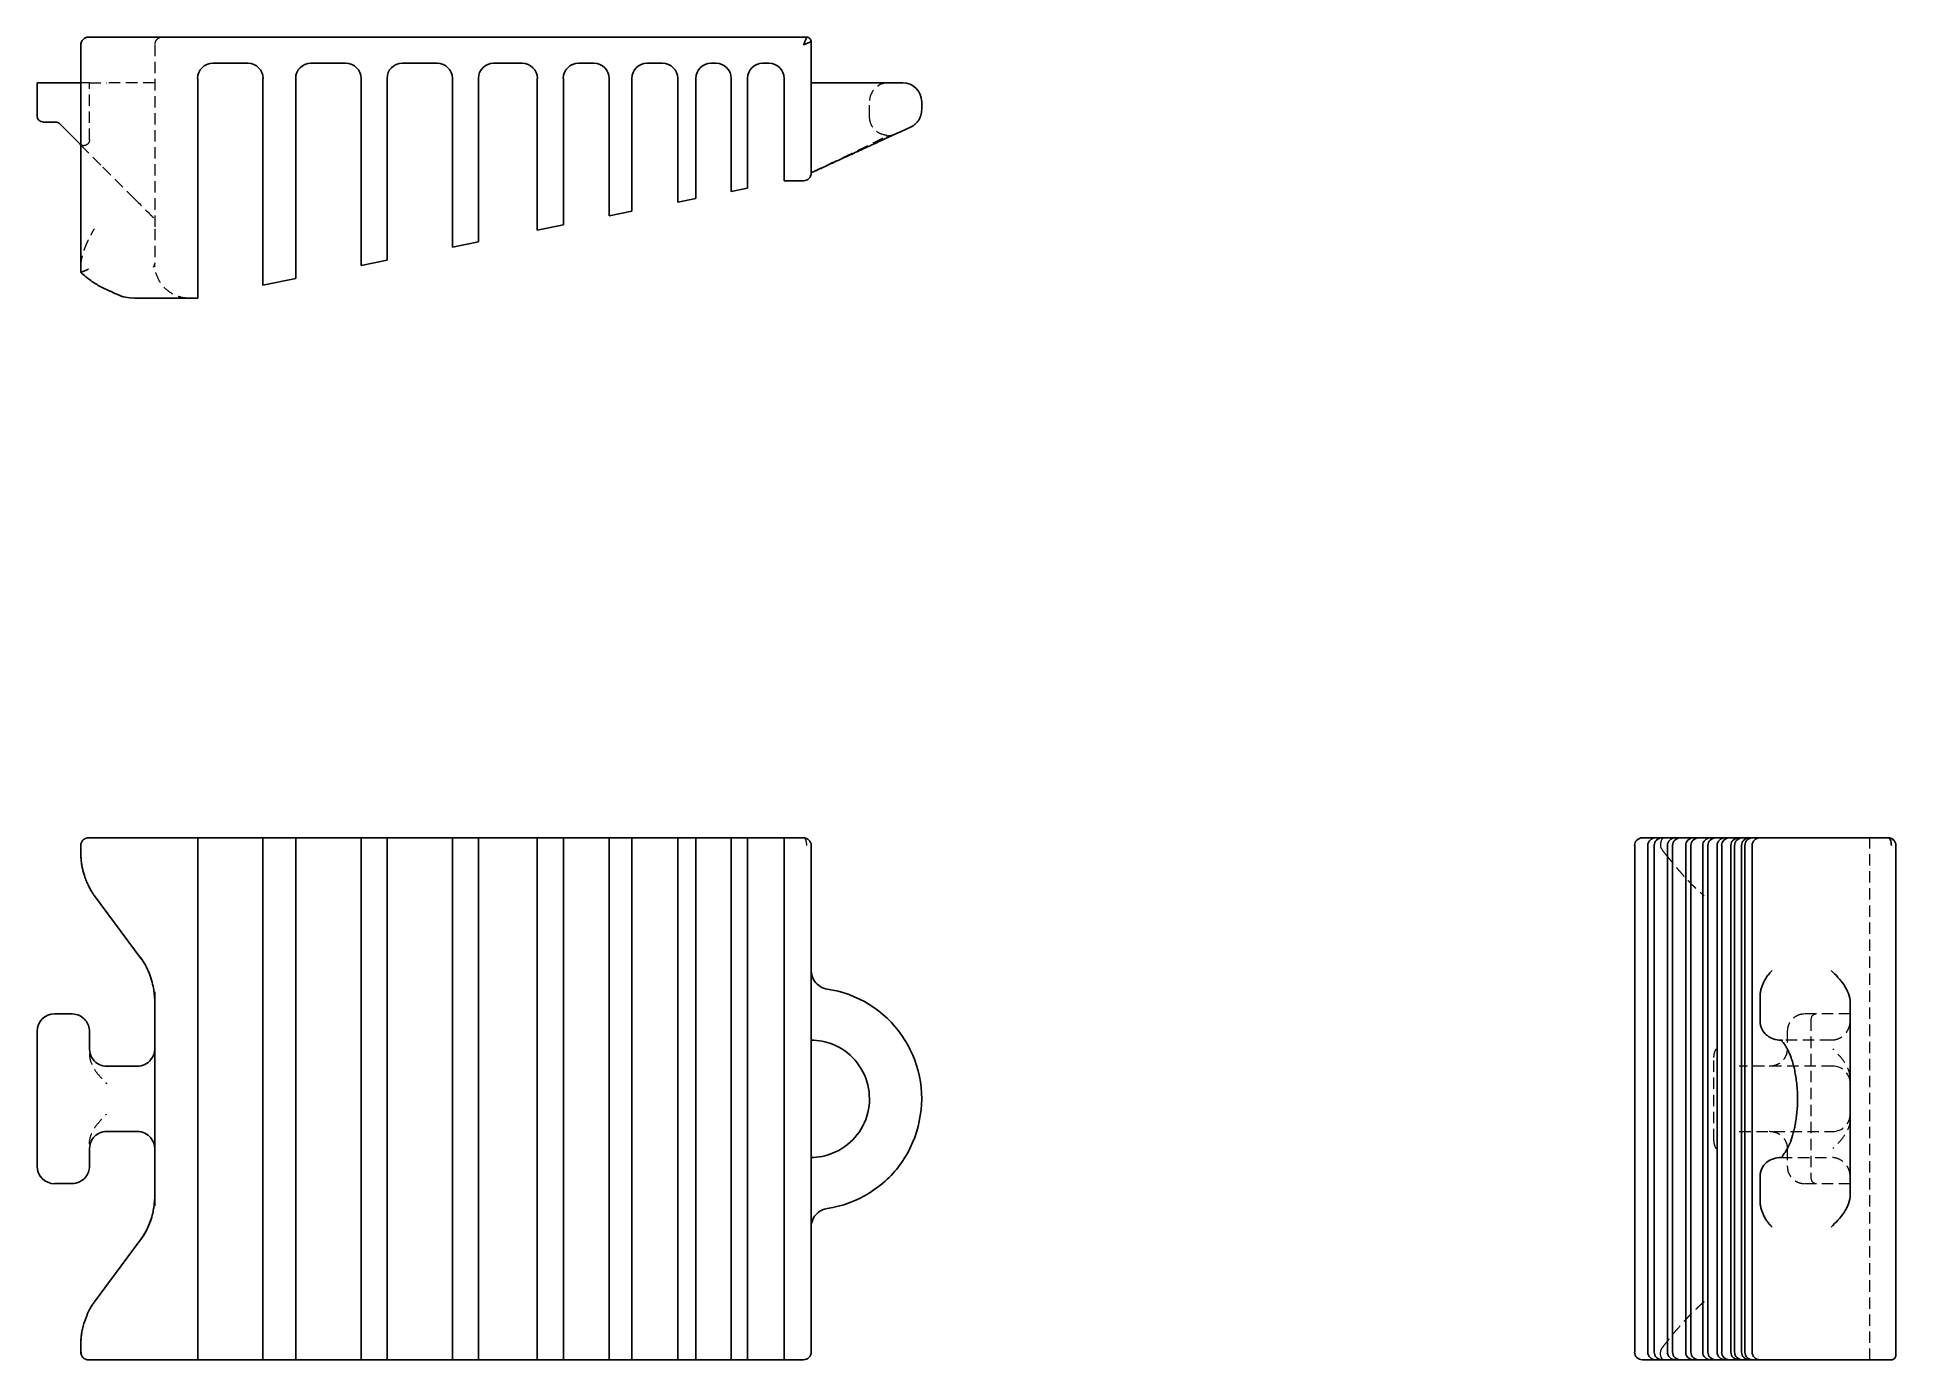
# Model space of a CAD drawing. Header units: millimetres. Extents: x 33 to 241, y 28 to 176.
import ezdxf

# ---------------------------------------------------------------- set-up
doc = ezdxf.new("R2010")
doc.units = ezdxf.units.MM
doc.linetypes.add('HIDDEN', pattern=[1.905, 1.27, -0.635])

msp = doc.modelspace()

# ---------------------------------------------------------------- linework, layer by layer
at = {"color": 7, "linetype": 'Continuous', "lineweight": 25}
for p, q in [((37.88, 174.79), (37.88, 149.35)), ((118.98, 175.66), (38.74, 175.66)), ((119.48, 160.47), (119.48, 175.16)), ((52.62, 172.74), (56.55, 172.74)), ((63.57, 172.74), (67.49, 172.74)), ((73.78, 172.74), (77.7, 172.74)), ((83.99, 172.74), (87.19, 172.74)), ((93.47, 172.74), (95.21, 172.74)), ((101.13, 172.74), (102.87, 172.74)), ((108.28, 172.74), (108.85, 172.74)), ((114.05, 172.74), (114.76, 172.74)), ((33, 170.55), (33, 166.81)), ((34.94, 170.55), (33, 170.55)), ((36.9, 170.55), (34.94, 170.55)), ((37.88, 170.55), (36.9, 170.55)), ((50.94, 147.34), (50.94, 171.05)), ((58.23, 171.05), (58.23, 148.82)), ((61.88, 149.55), (61.88, 171.05)), ((69.18, 171.05), (69.18, 151.02)), ((72.09, 151.6), (72.09, 171.05)), ((79.39, 171.05), (79.39, 153.06)), ((82.31, 153.65), (82.31, 171.05)), ((88.87, 171.05), (88.87, 154.96)), ((91.79, 155.55), (91.79, 171.05)), ((96.9, 171.05), (96.9, 156.57)), ((99.45, 157.08), (99.45, 171.05)), ((104.56, 171.05), (104.56, 158.11)), ((106.6, 158.52), (106.6, 171.05)), ((110.54, 171.05), (110.54, 159.31)), ((112.36, 159.67), (112.36, 171.05)), ((116.45, 171.05), (116.45, 160.47)), ((120.96, 170.55), (119.48, 170.55)), ((129.71, 170.55), (120.96, 170.55)), ((131.82, 167.52), (131.82, 168.44)), ((33.64, 166.17), (34.94, 166.17)), ((34.94, 166.17), (35.03, 166.17)), ((131.82, 167.52), (131.82, 167.52)), ((35.48, 165.99), (36.45, 165.02)), ((36.45, 165.02), (37.75, 163.72)), ((37.88, 163.62), (37.75, 163.72)), ((37.75, 163.72), (37.88, 163.59)), ((116.45, 160.47), (116.45, 159.61)), ((121.46, 161.41), (121.87, 161.63)), ((121.84, 161.58), (121.85, 161.66)), ((104.56, 158.11), (104.56, 157.22)), ((106.6, 157.63), (106.6, 158.52)), ((110.54, 159.31), (110.54, 158.42)), ((110.54, 158.42), (112.36, 158.79)), ((112.36, 158.79), (112.36, 159.67)), ((116.45, 159.61), (118.61, 159.61)), ((96.9, 156.57), (96.9, 155.69)), ((96.9, 155.69), (99.45, 156.2)), ((99.45, 156.2), (99.45, 157.08)), ((104.56, 157.22), (106.6, 157.63)), ((88.87, 154.96), (88.87, 154.08)), ((88.87, 154.08), (91.79, 154.67)), ((91.79, 154.67), (91.79, 155.55)), ((72.09, 150.72), (72.09, 151.6)), ((79.39, 153.06), (79.39, 152.18)), ((79.39, 152.18), (82.31, 152.77)), ((82.31, 152.77), (82.31, 153.65)), ((61.88, 148.67), (61.88, 149.55)), ((69.18, 151.02), (69.18, 150.13)), ((69.18, 150.13), (72.09, 150.72)), ((58.23, 148.82), (58.23, 147.94)), ((58.23, 147.94), (61.88, 148.67)), ((41.18, 147.25), (41.68, 147.02)), ((43.55, 146.52), (43.88, 146.48)), ((43.88, 146.48), (50.94, 146.48)), ((50.94, 146.48), (50.94, 147.34)), ((50.94, 86.18), (43.88, 86.18)), ((50.94, 85.31), (50.94, 86.18)), ((50.94, 86.18), (52.62, 86.18)), ((50.94, 85.31), (50.94, 28.69)), ((52.62, 86.18), (56.55, 86.18)), ((56.55, 86.18), (58.23, 86.18)), ((58.23, 86.18), (58.23, 85.31)), ((61.88, 86.18), (58.23, 86.18)), ((58.23, 85.31), (58.23, 28.69)), ((61.88, 85.31), (61.88, 86.18)), ((61.88, 86.18), (63.57, 86.18)), ((61.88, 85.31), (61.88, 28.69)), ((63.57, 86.18), (67.49, 86.18)), ((67.49, 86.18), (69.18, 86.18)), ((69.18, 86.18), (69.18, 85.31)), ((72.09, 86.18), (69.18, 86.18)), ((69.18, 85.31), (69.18, 28.69)), ((72.09, 85.31), (72.09, 86.18)), ((72.09, 86.18), (73.78, 86.18)), ((72.09, 85.31), (72.09, 28.69)), ((73.78, 86.18), (77.7, 86.18)), ((77.7, 86.18), (79.39, 86.18)), ((79.39, 86.18), (79.39, 85.31)), ((82.31, 86.18), (79.39, 86.18)), ((79.39, 85.31), (79.39, 28.69)), ((82.31, 85.31), (82.31, 86.18)), ((82.31, 86.18), (83.99, 86.18)), ((82.31, 85.31), (82.31, 28.69)), ((83.99, 86.18), (87.19, 86.18)), ((87.19, 86.18), (88.87, 86.18)), ((88.87, 86.18), (88.87, 85.31)), ((91.79, 86.18), (88.87, 86.18)), ((88.87, 85.31), (88.87, 28.69)), ((91.79, 85.31), (91.79, 86.18)), ((91.79, 86.18), (93.47, 86.18)), ((91.79, 85.31), (91.79, 28.69)), ((93.47, 86.18), (95.21, 86.18)), ((95.21, 86.18), (96.9, 86.18)), ((96.9, 86.18), (96.9, 85.31)), ((99.45, 86.18), (96.9, 86.18)), ((96.9, 85.31), (96.9, 28.69)), ((99.45, 85.31), (99.45, 86.18)), ((99.45, 86.18), (101.13, 86.18)), ((99.45, 85.31), (99.45, 28.69)), ((101.13, 86.18), (102.87, 86.18)), ((102.87, 86.18), (104.56, 86.18)), ((104.56, 86.18), (104.56, 85.31)), ((106.6, 86.18), (104.56, 86.18)), ((104.56, 85.31), (104.56, 28.69)), ((106.6, 85.31), (106.6, 86.18)), ((106.6, 86.18), (108.28, 86.18)), ((106.6, 85.31), (106.6, 28.69)), ((108.28, 86.18), (108.85, 86.18)), ((108.85, 86.18), (110.54, 86.18)), ((110.54, 86.18), (110.54, 85.31)), ((112.36, 86.18), (110.54, 86.18)), ((110.54, 85.31), (110.54, 28.69)), ((112.36, 85.31), (112.36, 86.18)), ((112.36, 86.18), (114.05, 86.18)), ((112.36, 85.31), (112.36, 28.69)), ((114.05, 86.18), (114.76, 86.18)), ((114.76, 86.18), (116.45, 86.18)), ((116.45, 86.18), (116.45, 85.31)), ((118.61, 86.18), (116.45, 86.18)), ((116.45, 85.31), (116.45, 28.69)), ((119.48, 28.69), (119.48, 85.31)), ((211.48, 85.31), (211.48, 28.69)), ((212.34, 86.18), (213.82, 86.18)), ((212.94, 85.31), (212.94, 28.69)), ((213.67, 85.31), (213.67, 28.69)), ((214.55, 86.18), (213.82, 86.18)), ((214.55, 86.18), (216.02, 86.18)), ((215.13, 85.31), (215.13, 28.69)), ((215.72, 85.31), (215.72, 28.69)), ((216.6, 86.18), (216.02, 86.18)), ((216.6, 86.18), (218.06, 86.18)), ((217.18, 85.31), (217.18, 28.69)), ((217.77, 85.31), (217.77, 28.69)), ((218.65, 86.18), (218.06, 86.18)), ((218.65, 86.18), (219.96, 86.18)), ((219.08, 85.31), (219.08, 28.69)), ((219.67, 85.31), (219.67, 28.69)), ((220.55, 86.18), (219.96, 86.18)), ((220.55, 86.18), (221.57, 86.18)), ((220.69, 85.31), (220.69, 28.69)), ((221.2, 85.31), (221.2, 28.69)), ((222.08, 86.18), (221.57, 86.18)), ((222.08, 86.18), (223.11, 86.18)), ((222.22, 85.31), (222.22, 28.69)), ((222.63, 85.31), (222.63, 28.69)), ((223.52, 86.18), (223.11, 86.18)), ((223.42, 85.31), (223.42, 28.69)), ((223.52, 86.18), (224.31, 86.18)), ((223.79, 85.31), (223.79, 28.69)), ((224.67, 86.18), (224.31, 86.18)), ((224.61, 85.31), (224.61, 28.69)), ((224.67, 86.18), (225.47, 86.18)), ((239.79, 86.18), (225.47, 86.18)), ((240.66, 28.69), (240.66, 85.31)), ((39.4, 79.7), (44.61, 72.65)), ((46.03, 69.18), (46.13, 68.03)), ((46.13, 68.97), (46.13, 45.03)), ((35.03, 66.48), (34.94, 66.48)), ((35.93, 66.48), (35.03, 66.48)), ((36.9, 66.48), (35.93, 66.48)), ((225.49, 65.63), (225.49, 68.37)), ((235.55, 67.18), (235.55, 67.7)), ((235.55, 46.82), (235.55, 67.18)), ((33, 64.55), (33, 49.45)), ((38.84, 62.58), (38.84, 64.55)), ((227.82, 63.57), (228, 63.54)), ((44.19, 60.65), (40.77, 60.65)), ((40.77, 53.35), (44.19, 53.35)), ((38.84, 49.45), (38.84, 51.42)), ((228, 50.45), (227.82, 50.44)), ((225.49, 45.63), (225.49, 48.37)), ((34.94, 47.52), (35.03, 47.52)), ((35.03, 47.52), (35.93, 47.52)), ((35.93, 47.52), (36.9, 47.52)), ((46.02, 44.82), (46.13, 45.97)), ((235.55, 46.3), (235.55, 46.82)), ((44.61, 41.35), (39.4, 34.31)), ((43.88, 27.82), (50.94, 27.82)), ((50.94, 27.82), (50.94, 28.69)), ((52.62, 27.82), (50.94, 27.82)), ((56.55, 27.82), (52.62, 27.82)), ((58.23, 27.82), (56.55, 27.82)), ((58.23, 28.69), (58.23, 27.82)), ((58.23, 27.82), (61.88, 27.82)), ((61.88, 27.82), (61.88, 28.69)), ((63.57, 27.82), (61.88, 27.82)), ((67.49, 27.82), (63.57, 27.82)), ((69.18, 27.82), (67.49, 27.82)), ((69.18, 28.69), (69.18, 27.82)), ((69.18, 27.82), (72.09, 27.82)), ((72.09, 27.82), (72.09, 28.69)), ((73.78, 27.82), (72.09, 27.82)), ((77.7, 27.82), (73.78, 27.82)), ((79.39, 27.82), (77.7, 27.82)), ((79.39, 28.69), (79.39, 27.82)), ((79.39, 27.82), (82.31, 27.82)), ((82.31, 27.82), (82.31, 28.69)), ((83.99, 27.82), (82.31, 27.82)), ((87.19, 27.82), (83.99, 27.82)), ((88.87, 27.82), (87.19, 27.82)), ((88.87, 28.69), (88.87, 27.82)), ((88.87, 27.82), (91.79, 27.82)), ((91.79, 27.82), (91.79, 28.69)), ((93.47, 27.82), (91.79, 27.82)), ((95.21, 27.82), (93.47, 27.82)), ((96.9, 27.82), (95.21, 27.82)), ((96.9, 28.69), (96.9, 27.82)), ((96.9, 27.82), (99.45, 27.82)), ((99.45, 27.82), (99.45, 28.69)), ((101.13, 27.82), (99.45, 27.82)), ((102.87, 27.82), (101.13, 27.82)), ((104.56, 27.82), (102.87, 27.82)), ((104.56, 28.69), (104.56, 27.82)), ((104.56, 27.82), (106.6, 27.82)), ((106.6, 27.82), (106.6, 28.69)), ((108.28, 27.82), (106.6, 27.82)), ((108.85, 27.82), (108.28, 27.82)), ((110.54, 27.82), (108.85, 27.82)), ((110.54, 28.69), (110.54, 27.82)), ((110.54, 27.82), (112.36, 27.82)), ((112.36, 27.82), (112.36, 28.69)), ((114.05, 27.82), (112.36, 27.82)), ((114.76, 27.82), (114.05, 27.82)), ((116.45, 27.82), (114.76, 27.82)), ((116.45, 28.69), (116.45, 27.82)), ((116.45, 27.82), (118.61, 27.82)), ((213.82, 27.82), (212.34, 27.82)), ((213.82, 27.82), (214.55, 27.82)), ((216.02, 27.82), (214.55, 27.82)), ((216.02, 27.82), (216.6, 27.82)), ((218.06, 27.82), (216.6, 27.82)), ((218.06, 27.82), (218.65, 27.82)), ((219.96, 27.82), (218.65, 27.82)), ((219.96, 27.82), (220.55, 27.82)), ((221.57, 27.82), (220.55, 27.82)), ((221.57, 27.82), (222.08, 27.82)), ((223.11, 27.82), (222.08, 27.82)), ((223.11, 27.82), (223.52, 27.82)), ((224.31, 27.82), (223.52, 27.82)), ((224.31, 27.82), (224.67, 27.82)), ((225.47, 27.82), (224.67, 27.82)), ((225.47, 27.82), (240.16, 27.82))]:
    msp.add_line(p, q, dxfattribs=at)
at = {"color": 7, "linetype": 'HIDDEN', "lineweight": 18}
for p, q in [((46.13, 174.79), (46.13, 154.24)), ((38.84, 170.55), (37.88, 170.55)), ((38.84, 164.17), (38.84, 170.55)), ((44.19, 170.55), (40.77, 170.55)), ((46.13, 170.55), (44.19, 170.55)), ((125.98, 166.78), (125.98, 168.44)), ((127.94, 164.66), (127.96, 164.67)), ((37.88, 163.59), (40.32, 161.14)), ((40.32, 161.14), (43.74, 157.72)), ((121.5, 161.42), (121.84, 161.58)), ((46.05, 149.96), (46, 149.96)), ((41.18, 147.25), (41.68, 147.02)), ((41.68, 147.02), (42.74, 146.62)), ((42.84, 146.61), (43.88, 146.49)), ((237.74, 27.82), (237.74, 86.18)), ((235.55, 66.48), (230.47, 66.48)), ((228.53, 64.55), (228.53, 62.58)), ((231.17, 65.85), (231.17, 48.15)), ((233.44, 63.57), (227.82, 63.57)), ((220.33, 52.38), (220.33, 61.62)), ((233.61, 60.65), (223.17, 60.65)), ((223.17, 53.35), (233.61, 53.35)), ((227.82, 50.44), (233.44, 50.44)), ((228.53, 51.42), (228.53, 49.45)), ((230.47, 47.52), (235.55, 47.52)), ((37.9, 28.69), (37.91, 28.56)), ((212, 27.89), (212.42, 27.82)), ((212.78, 27.82), (212.53, 27.82))]:
    msp.add_line(p, q, dxfattribs=at)
at = {"color": 7, "linetype": 'HIDDEN', "lineweight": 18, "flags": 128}
for points in [[(118.98, 175.66), (118.98, 175.66)], [(119.48, 175.16), (119.48, 175.16)], [(37.88, 84.31), (37.88, 84.31)], [(39.4, 79.7), (39.4, 79.7)], [(44.61, 72.65), (44.61, 72.65)], [(46.13, 68.03), (46.13, 68.03)], [(46.13, 45.97), (46.13, 45.97)], [(44.61, 41.35), (44.61, 41.35)], [(39.4, 34.31), (39.4, 34.31)], [(37.88, 29.69), (37.88, 29.69)], [(240.16, 27.82), (240.16, 27.82)], [(240.66, 28.32), (240.66, 28.32)]]:
    msp.add_lwpolyline(points, dxfattribs=at)
at = {"color": 7, "linetype": 'Continuous', "lineweight": 25}
for centre, radius, start, end in [((38.74, 174.79), 0.865, 90, 180), ((52.62, 171.05), 1.69, 90, 180), ((56.55, 171.05), 1.69, 0, 90), ((63.57, 171.05), 1.69, 90, 180), ((67.49, 171.05), 1.69, 0, 90), ((73.78, 171.05), 1.69, 90, 180), ((77.7, 171.05), 1.69, 0, 90), ((83.99, 171.05), 1.69, 90, 180), ((87.19, 171.05), 1.69, 0, 90), ((93.47, 171.05), 1.69, 90, 180), ((95.21, 171.05), 1.69, 0, 90), ((101.13, 171.05), 1.69, 90, 180), ((102.87, 171.05), 1.69, 0, 90), ((108.28, 171.05), 1.69, 90, 180), ((108.85, 171.05), 1.69, 0, 90), ((114.05, 171.05), 1.69, 90, 180), ((114.76, 171.05), 1.69, 0, 90), ((129.71, 168.44), 2.11, 0, 90), ((33.64, 166.81), 0.636, 180, 270), ((35.03, 165.54), 0.636, 45, 90), ((118.61, 160.47), 0.865, 270, 0), ((118.61, 85.31), 0.865, 0, 90), ((212.34, 85.31), 0.865, 90, 180), ((225.47, 85.31), 0.865, 90, 180), ((34.94, 64.55), 1.94, 90, 180), ((34.94, 49.45), 1.94, 180, 270), ((118.61, 28.69), 0.865, 270, 0), ((212.34, 28.69), 0.865, 180, 270), ((225.47, 28.69), 0.865, 180, 270)]:
    msp.add_arc(centre, radius, start, end, dxfattribs=at)
at = {"color": 7, "linetype": 'HIDDEN', "lineweight": 18}
for centre, radius, start, end in [((128.09, 168.44), 2.11, 90, 180), ((231.81, 65.85), 0.636, 90, 180), ((233.61, 58.71), 1.94, 0, 90), ((233.61, 55.29), 1.94, 270, 0), ((231.81, 48.15), 0.636, 180, 270)]:
    msp.add_arc(centre, radius, start, end, dxfattribs=at)
at = {"color": 7, "linetype": 'Continuous', "lineweight": 25}
for centre, start_param, end_param in [((213.82, 85.31), 4.712389, 6.283185), ((214.55, 85.31), 4.712389, 6.283185), ((216.02, 85.31), 4.712389, 6.283185), ((216.6, 85.31), 4.712389, 6.283185), ((218.06, 85.31), 4.712389, 6.283185), ((218.65, 85.31), 4.712389, 6.283185), ((219.96, 85.31), 4.712389, 6.283185), ((220.55, 85.31), 4.712389, 6.283185), ((221.57, 85.31), 4.712389, 6.283185), ((222.08, 85.31), 4.712389, 6.283185), ((223.11, 85.31), 4.712389, 6.283185), ((223.52, 85.31), 4.712389, 6.283185), ((224.31, 85.31), 4.712389, 6.283185), ((224.67, 85.31), 4.712389, 6.283185), ((213.82, 28.69), 0, 1.570796), ((214.55, 28.69), 0, 1.570796), ((216.02, 28.69), 0, 1.570796), ((216.6, 28.69), 0, 1.570796), ((218.06, 28.69), 0, 1.570796), ((218.65, 28.69), 0, 1.570796), ((219.96, 28.69), 0, 1.570796), ((220.55, 28.69), 0, 1.570796), ((221.57, 28.69), 0, 1.570796), ((222.08, 28.69), 0, 1.570796), ((223.11, 28.69), 0, 1.570796), ((223.52, 28.69), 0, 1.570796), ((224.31, 28.69), 0, 1.570796), ((224.67, 28.69), 0, 1.570796)]:
    msp.add_ellipse(centre, major_axis=(-0.882, 0), ratio=0.980497, start_param=start_param, end_param=end_param, dxfattribs=at)
at = {"color": 7, "linetype": 'HIDDEN', "lineweight": 18}
for points in [[(47, 175.66), (46.77, 175.66), (46.32, 175.47), (46.13, 175.02), (46.13, 174.79)], [(214.36, 85.31), (214.36, 85.17), (214.4, 85.03), (214.49, 84.92)], [(214.49, 84.92), (214.63, 84.71), (214.79, 84.51), (214.95, 84.31)], [(214.49, 29.08), (214.4, 28.97), (214.36, 28.83), (214.36, 28.69)], [(214.95, 29.69), (214.79, 29.49), (214.63, 29.29), (214.49, 29.08)]]:
    msp.add_open_spline(points, degree=3, dxfattribs=at)
at = {"color": 7, "linetype": 'Continuous', "lineweight": 25}
for points, knots in [([(118.98, 175.66), (118.98, 175.66), (118.96, 175.6), (118.86, 175.36), (118.73, 175.06), (118.63, 174.84), (118.61, 174.79)], [0, 0, 0, 0, 0.01062963, 0.02125926, 0.04251853, 0.04851853, 0.04851853, 0.04851853, 0.04851853]), ([(118.61, 174.79), (118.66, 174.81), (118.88, 174.91), (119.18, 175.03), (119.43, 175.14), (119.48, 175.16), (119.48, 175.16)], [0, 0, 0, 0, 0.006, 0.02725926, 0.0378889, 0.04851853, 0.04851853, 0.04851853, 0.04851853]), ([(119.48, 175.16), (119.48, 175.24), (119.38, 175.52), (119.09, 175.66), (118.98, 175.66)], [0, 0, 0, 0, 0.428571, 1, 1, 1, 1]), ([(130.59, 165.61), (130.77, 165.71), (131.12, 165.91), (131.51, 166.37), (131.77, 166.92), (131.8, 167.32), (131.82, 167.52)], [0, 0, 0, 0, 0.250065, 0.499982, 0.74981, 1, 1, 1, 1]), ([(121.84, 161.58), (122.43, 161.85), (123.62, 162.4), (125.3, 163.17), (126.82, 163.87), (128.13, 164.48), (129.21, 164.97), (129.99, 165.33), (130.5, 165.56), (130.56, 165.59), (130.59, 165.61)], [0, 0, 0, 0, 0.131477, 0.26164, 0.390123, 0.516425, 0.640708, 0.762972, 0.883892, 1, 1, 1, 1]), ([(119.48, 160.49), (119.64, 160.57), (119.98, 160.72), (120.56, 160.99), (121.07, 161.23), (121.39, 161.37), (121.5, 161.42)], [0, 0, 0, 0, 0.282075, 0.568147, 0.857564, 1, 1, 1, 1]), ([(38.74, 149.74), (38.71, 149.73), (38.66, 149.7), (38.57, 149.66), (38.5, 149.63), (38.42, 149.59), (38.36, 149.56), (38.3, 149.54), (38.24, 149.51), (38.19, 149.49), (38.11, 149.46), (38.02, 149.42), (37.94, 149.38), (37.89, 149.36), (37.88, 149.36), (37.88, 149.36)], [0, 0, 0, 0, 0.067045, 0.131295, 0.192738, 0.251353, 0.307117, 0.360016, 0.410051, 0.45722, 0.501509, 0.632327, 0.758525, 0.880761, 1, 1, 1, 1]), ([(37.88, 149.36), (38.2, 149.08), (38.85, 148.51), (39.96, 147.8), (40.78, 147.43), (41.18, 147.25)], [0, 0, 0, 0, 0.319527, 0.659958, 1, 1, 1, 1]), ([(41.68, 147.02), (41.99, 146.88), (42.6, 146.6), (43.26, 146.52), (43.6, 146.49)], [0, 0, 0, 0, 0.502153, 1, 1, 1, 1]), ([(38.74, 86.18), (38.71, 86.18), (38.66, 86.18), (38.57, 86.16), (38.5, 86.14), (38.42, 86.12), (38.36, 86.09), (38.3, 86.05), (38.24, 86.02), (38.19, 85.98), (38.11, 85.91), (38.02, 85.81), (37.94, 85.65), (37.89, 85.48), (37.88, 85.37), (37.88, 85.31)], [0, 0, 0, 0, 0.067045, 0.131295, 0.192738, 0.251353, 0.307117, 0.360016, 0.410051, 0.45722, 0.501509, 0.632327, 0.758525, 0.880761, 1, 1, 1, 1]), ([(239.79, 86.18), (239.81, 86.18), (239.91, 86.16), (240.03, 86.02), (240.14, 85.67), (240.16, 85.43), (240.16, 85.31)], [0, 0, 0, 0, 0.006, 0.02725926, 0.0378889, 0.04851853, 0.04851853, 0.04851853, 0.04851853]), ([(240.66, 85.31), (240.66, 85.43), (240.6, 85.67), (240.36, 86.02), (240.06, 86.16), (239.84, 86.18), (239.79, 86.18)], [0, 0, 0, 0, 0.01062963, 0.02125926, 0.04251853, 0.04851853, 0.04851853, 0.04851853, 0.04851853]), ([(37.88, 84.31), (37.88, 84.25), (37.88, 84.11), (37.9, 83.87), (37.92, 83.57), (37.97, 83.23), (38.04, 82.83), (38.14, 82.4), (38.29, 81.88), (38.49, 81.34), (38.73, 80.81), (38.96, 80.37), (39.18, 80), (39.33, 79.79), (39.4, 79.7)], [0, 0, 0, 0, 0.036038, 0.083273, 0.141542, 0.210586, 0.290034, 0.379459, 0.478441, 0.612052, 0.730512, 0.834326, 0.923988, 1, 1, 1, 1]), ([(44.58, 72.74), (44.76, 72.47), (45.14, 71.92), (45.55, 70.99), (45.86, 70.03), (45.97, 69.46), (46.03, 69.18)], [0, 0, 0, 0, 0.243282, 0.501105, 0.755265, 1, 1, 1, 1]), ([(44.58, 72.74), (44.58, 72.74), (44.6, 72.66), (44.61, 72.65), (44.61, 72.65)], [0, 0, 0, 0, 0.002172, 1, 1, 1, 1]), ([(121.27, 69.26), (120.71, 69.35), (119.79, 69.92), (119.48, 70.92), (119.48, 71.35)], [0, 0, 0, 0, 0.81195, 1.420912, 1.420912, 1.420912, 1.420912]), ([(226.84, 71.35), (226.78, 71.29), (226.67, 71.17), (226.5, 70.97), (226.33, 70.76), (226.16, 70.53), (226.01, 70.27), (225.85, 69.97), (225.7, 69.61), (225.58, 69.21), (225.52, 68.86), (225.5, 68.6), (225.49, 68.46), (225.49, 68.39), (225.49, 68.38)], [0, 0, 0, 0, 0.074188, 0.151003, 0.231305, 0.315894, 0.405511, 0.500871, 0.622932, 0.750567, 0.87559, 0.938088, 0.984353, 1, 1, 1, 1]), ([(235.55, 67.7), (235.55, 68.06), (235.48, 68.41), (235.24, 69.1), (235.07, 69.42), (234.67, 70.02), (234.44, 70.3), (233.95, 70.83), (233.7, 71.09), (233.44, 71.35)], [0, 0, 0, 0, 0.25, 0.25, 0.5, 0.5, 0.75, 0.75, 1, 1, 1, 1]), ([(121.27, 44.74), (122.93, 44.99), (126.14, 46.18), (131.14, 50.87), (132.99, 59.79), (127.77, 67.26), (122.93, 69.01), (121.27, 69.26)], [-1.420912, -1.420912, -1.420912, -1.420912, -1.014937, -0.608962, 0.202987, 1.014937, 1.420912, 1.420912, 1.420912, 1.420912]), ([(38.84, 64.55), (38.84, 64.76), (38.76, 65.2), (38.41, 65.84), (37.77, 66.35), (37.19, 66.48), (36.9, 66.48)], [0, 0, 0, 0, 0.336599, 0.673198, 1.121997, 1.570796, 1.570796, 1.570796, 1.570796]), ([(225.49, 65.63), (225.49, 65.49), (225.51, 65.34), (225.57, 65.06), (225.62, 64.93), (225.81, 64.54), (226, 64.31), (226.33, 64.03), (226.45, 63.95), (226.7, 63.81), (226.83, 63.75), (227.24, 63.61), (227.53, 63.56), (227.82, 63.56)], [0, 0, 0, 0, 0.125, 0.125, 0.25, 0.25, 0.5, 0.5, 0.625, 0.625, 0.75, 0.75, 1, 1, 1, 1]), ([(40.77, 60.65), (40.48, 60.65), (39.9, 60.78), (39.09, 61.43), (38.84, 62.15), (38.84, 62.58)], [0, 0, 0, 0, 0.448799, 0.897598, 1.570796, 1.570796, 1.570796, 1.570796]), ([(46.13, 62.58), (46.13, 62.15), (45.78, 61.13), (44.77, 60.65), (44.19, 60.65)], [0, 0, 0, 0, 0.673198, 1.570796, 1.570796, 1.570796, 1.570796]), ([(119.48, 63.56), (120.29, 63.56), (122.14, 63.2), (124.57, 61.47), (126.04, 58.61), (126.05, 55.39), (124.57, 52.53), (122.14, 50.81), (120.29, 50.44), (119.48, 50.44)], [-1.561714, -1.561714, -1.561714, -1.561714, -1.19155, -0.71493, -0.23831, 0.238311, 0.714931, 1.191552, 1.561712, 1.561712, 1.561712, 1.561712]), ([(227.91, 63.49), (227.9, 63.48), (227.89, 63.46), (228, 63.37), (228.2, 63.13), (228.39, 62.83), (228.6, 62.45), (228.79, 62.04), (228.98, 61.56), (229.16, 60.99), (229.32, 60.35), (229.46, 59.63), (229.57, 58.87), (229.65, 58.03), (229.68, 57.16), (229.67, 56.34), (229.62, 55.57), (229.54, 54.88), (229.44, 54.26), (229.33, 53.69), (229.15, 52.96), (228.91, 52.22), (228.62, 51.58), (228.39, 51.16), (228.18, 50.86), (228.05, 50.7), (227.98, 50.6), (227.98, 50.54), (227.98, 50.51), (227.99, 50.5)], [0, 0, 0, 0, 0.033899, 0.077546, 0.115802, 0.160011, 0.19631, 0.228453, 0.259323, 0.291707, 0.330554, 0.363911, 0.400805, 0.441174, 0.481381, 0.518974, 0.554063, 0.586712, 0.616934, 0.644793, 0.673346, 0.73691, 0.782152, 0.821599, 0.85451, 0.883879, 0.925884, 0.979937, 1, 1, 1, 1]), ([(38.84, 51.42), (38.84, 51.85), (39.09, 52.57), (39.9, 53.22), (40.48, 53.35), (40.77, 53.35)], [0, 0, 0, 0, 0.673198, 1.121997, 1.570796, 1.570796, 1.570796, 1.570796]), ([(44.19, 53.35), (44.77, 53.35), (45.78, 52.87), (46.13, 51.85), (46.13, 51.42)], [0, 0, 0, 0, 0.897598, 1.570796, 1.570796, 1.570796, 1.570796]), ([(227.82, 50.44), (227.53, 50.44), (227.25, 50.39), (226.7, 50.2), (226.44, 50.07), (226, 49.69), (225.81, 49.47), (225.62, 49.08), (225.57, 48.94), (225.51, 48.66), (225.49, 48.51), (225.49, 48.37)], [0, 0, 0, 0, 0.25, 0.25, 0.5, 0.5, 0.75, 0.75, 0.875, 0.875, 1, 1, 1, 1]), ([(36.9, 47.52), (37.19, 47.52), (37.77, 47.65), (38.41, 48.16), (38.76, 48.8), (38.84, 49.24), (38.84, 49.45)], [0, 0, 0, 0, 0.448799, 0.897598, 1.234197, 1.570796, 1.570796, 1.570796, 1.570796]), ([(235.55, 46.3), (235.55, 45.94), (235.48, 45.59), (235.24, 44.9), (235.07, 44.58), (234.67, 43.98), (234.44, 43.7), (233.95, 43.17), (233.7, 42.91), (233.44, 42.66)], [0, 0, 0, 0, 0.25, 0.25, 0.5, 0.5, 0.75, 0.75, 1, 1, 1, 1]), ([(46.03, 44.82), (46.01, 44.74), (45.98, 44.56), (45.88, 44.06), (45.65, 43.27), (45.23, 42.24), (44.8, 41.59), (44.58, 41.26)], [0, 0, 0, 0, 0.093428, 0.19308, 0.424313, 0.702907, 1, 1, 1, 1]), ([(119.48, 42.66), (119.48, 43.23), (119.91, 44.22), (120.85, 44.67), (121.27, 44.74)], [-1.420912, -1.420912, -1.420912, -1.420912, -0.608962, 0, 0, 0, 0]), ([(225.49, 45.63), (225.49, 45.62), (225.49, 45.6), (225.49, 45.57), (225.49, 45.5), (225.5, 45.38), (225.52, 45.14), (225.58, 44.79), (225.7, 44.39), (225.87, 43.99), (226.07, 43.6), (226.32, 43.24), (226.58, 42.93), (226.75, 42.75), (226.84, 42.66)], [0, 0, 0, 0, 0.007783, 0.015593, 0.031204, 0.062395, 0.124691, 0.249197, 0.377547, 0.499201, 0.640621, 0.769319, 0.888119, 1, 1, 1, 1]), ([(44.61, 41.35), (44.61, 41.35), (44.6, 41.34), (44.58, 41.26), (44.58, 41.26)], [0, 0, 0, 0, 0.997828, 1, 1, 1, 1]), ([(39.4, 34.31), (39.36, 34.25), (39.27, 34.13), (39.14, 33.92), (39, 33.69), (38.85, 33.43), (38.71, 33.14), (38.56, 32.81), (38.42, 32.45), (38.25, 31.98), (38.1, 31.44), (37.98, 30.87), (37.92, 30.38), (37.88, 30), (37.88, 29.78), (37.88, 29.69)], [0, 0, 0, 0, 0.04592, 0.097102, 0.153671, 0.21575, 0.283459, 0.35692, 0.436255, 0.521589, 0.65745, 0.774272, 0.870905, 0.94635, 1, 1, 1, 1]), ([(38.74, 27.82), (38.71, 27.82), (38.65, 27.82), (38.57, 27.84), (38.49, 27.86), (38.42, 27.88), (38.35, 27.92), (38.29, 27.95), (38.23, 27.99), (38.19, 28.02), (38.15, 28.05), (38.09, 28.11), (38.02, 28.2), (37.94, 28.36), (37.89, 28.52), (37.88, 28.63), (37.88, 28.69)], [0, 0, 0, 0, 0.069721, 0.135924, 0.198613, 0.257795, 0.313475, 0.365662, 0.414366, 0.459601, 0.501381, 0.515085, 0.642198, 0.764939, 0.883966, 1, 1, 1, 1]), ([(240.16, 27.82), (240.21, 27.82), (240.26, 27.83), (240.38, 27.89), (240.44, 27.93), (240.55, 28.03), (240.59, 28.1), (240.65, 28.22), (240.66, 28.27), (240.66, 28.32)], [0, 0, 0, 0, 0.25, 0.25, 0.5, 0.5, 0.75, 0.75, 1, 1, 1, 1])]:
    msp.add_open_spline(points, degree=3, knots=knots, dxfattribs=at)
at = {"color": 7, "linetype": 'HIDDEN', "lineweight": 18}
for points, knots in [([(38.84, 170.55), (38.84, 170.55), (38.9, 170.55), (39.12, 170.55), (39.28, 170.55), (39.64, 170.55), (39.86, 170.55), (40.3, 170.55), (40.54, 170.55), (40.77, 170.55)], [0, 0, 0, 0, 0.25, 0.25, 0.5, 0.5, 0.75, 0.75, 1, 1, 1, 1]), ([(127.96, 164.67), (127.7, 164.72), (127.17, 164.81), (126.51, 165.31), (126.07, 166), (126.01, 166.53), (125.98, 166.8)], [0, 0, 0, 0, 0.250065, 0.499969, 0.750101, 1, 1, 1, 1]), ([(38.84, 164.17), (38.83, 164.1), (38.82, 163.98), (38.74, 163.81), (38.61, 163.67), (38.45, 163.57), (38.26, 163.52), (38.08, 163.53), (37.94, 163.57), (37.88, 163.62), (37.88, 163.62)], [0, 0, 0, 0, 0.139869, 0.279738, 0.419607, 0.559476, 0.699345, 0.839214, 0.979083, 1, 1, 1, 1]), ([(119.47, 160.53), (120.05, 160.8), (121.2, 161.34), (122.86, 162.13), (124.38, 162.85), (125.69, 163.49), (126.75, 164), (127.48, 164.38), (127.91, 164.61), (127.93, 164.64), (127.94, 164.66)], [0, 0, 0, 0, 0.139146, 0.27663, 0.411218, 0.542079, 0.668498, 0.79056, 0.908943, 1, 1, 1, 1]), ([(119.47, 160.53), (120.05, 160.8), (121.2, 161.34), (122.86, 162.13), (124.38, 162.85), (125.69, 163.49), (126.74, 164), (127.51, 164.39), (127.75, 164.53), (127.87, 164.59)], [0, 0, 0, 0, 0.153093, 0.304344, 0.452392, 0.596342, 0.735438, 0.869755, 1, 1, 1, 1]), ([(127.86, 164.63), (128.07, 164.64), (128.47, 164.67), (128.78, 164.79), (128.93, 164.85)], [0, 0, 0, 0, 0.519941, 1, 1, 1, 1]), ([(43.74, 157.72), (44.51, 156.95), (45.52, 155.94), (46.04, 155.43), (46.13, 155.34)], [0.382322, 0.382322, 0.382322, 0.382322, 1.27992, 1.570796, 1.570796, 1.570796, 1.570796]), ([(37.88, 149.95), (37.88, 150), (37.88, 150.11), (37.9, 150.3), (37.92, 150.54), (37.97, 150.83), (38.04, 151.16), (38.14, 151.53), (38.29, 151.99), (38.49, 152.49), (38.73, 153.01), (38.96, 153.47), (39.18, 153.87), (39.33, 154.13), (39.4, 154.24)], [0, 0, 0, 0, 0.036038, 0.083273, 0.141542, 0.210586, 0.290034, 0.379459, 0.478441, 0.612052, 0.730512, 0.834326, 0.923988, 1, 1, 1, 1]), ([(46.13, 154.24), (46.13, 153.57), (46.13, 152.89), (46.13, 151.59), (46.13, 150.95), (46.13, 150.34)], [0, 0, 0, 0, 0.5, 0.5, 1, 1, 1, 1]), ([(45.99, 149.96), (46.01, 149.97), (46.1, 150.1), (46.12, 150.23), (46.13, 150.34)], [0, 0, 0, 0, 0.121743, 1, 1, 1, 1]), ([(50, 146.48), (49.49, 146.48), (48.98, 146.58), (48.05, 146.97), (47.62, 147.25), (46.9, 147.97), (46.62, 148.4), (46.23, 149.33), (46.13, 149.84), (46.13, 150.34)], [0, 0, 0, 0, 0.25, 0.25, 0.5, 0.5, 0.75, 0.75, 1, 1, 1, 1]), ([(37.88, 149.36), (38.2, 149.08), (38.85, 148.51), (39.96, 147.8), (40.78, 147.43), (41.18, 147.25)], [0, 0, 0, 0, 0.319554, 0.659971, 1, 1, 1, 1]), ([(118.98, 85.31), (118.98, 85.43), (118.96, 85.67), (118.86, 86.02), (118.73, 86.16), (118.63, 86.18), (118.61, 86.18)], [0, 0, 0, 0, 0.01062963, 0.02125926, 0.04251853, 0.04851853, 0.04851853, 0.04851853, 0.04851853]), ([(214.74, 86.18), (214.73, 86.18), (214.7, 86.18), (214.66, 86.16), (214.63, 86.14), (214.59, 86.12), (214.56, 86.09), (214.54, 86.05), (214.51, 86.02), (214.49, 85.98), (214.46, 85.91), (214.42, 85.81), (214.38, 85.65), (214.36, 85.48), (214.36, 85.37), (214.36, 85.31)], [0, 0, 0, 0, 0.067045, 0.131295, 0.192738, 0.251353, 0.307117, 0.360016, 0.410051, 0.45722, 0.501509, 0.632327, 0.758525, 0.880761, 1, 1, 1, 1]), ([(214.95, 84.31), (215, 84.25), (215.11, 84.11), (215.3, 83.87), (215.54, 83.57), (215.83, 83.23), (216.16, 82.83), (216.53, 82.4), (216.99, 81.88), (217.49, 81.34), (218.01, 80.81), (218.47, 80.37), (218.87, 80), (219.13, 79.79), (219.24, 79.7)], [0, 0, 0, 0, 0.036038, 0.083273, 0.141542, 0.210586, 0.290034, 0.379459, 0.478441, 0.612052, 0.730512, 0.834326, 0.923988, 1, 1, 1, 1]), ([(44.61, 72.65), (44.82, 72.33), (45.27, 71.66), (45.54, 70.9), (45.69, 70.51)], [0, 0, 0, 0, 0.479289, 1, 1, 1, 1]), ([(230.38, 66.47), (230.2, 66.45), (229.82, 66.41), (229.34, 66.15), (228.99, 65.81), (228.75, 65.46), (228.57, 65.02), (228.54, 64.71), (228.53, 64.55)], [0, 0, 0, 0, 0.214572, 0.45594, 0.585185, 0.719461, 0.858109, 1, 1, 1, 1]), ([(233.44, 63.57), (233.58, 63.57), (233.72, 63.58), (233.99, 63.63), (234.12, 63.67), (234.38, 63.78), (234.5, 63.84), (234.73, 64), (234.84, 64.08), (235.13, 64.38), (235.28, 64.61), (235.49, 65.12), (235.55, 65.39), (235.55, 65.67)], [0, 0, 0, 0, 0.125, 0.125, 0.25, 0.25, 0.375, 0.375, 0.5, 0.5, 0.75, 0.75, 1, 1, 1, 1]), ([(220.34, 61.62), (220.34, 61.67), (220.34, 61.76), (220.35, 61.89), (220.37, 62), (220.4, 62.11), (220.43, 62.21), (220.46, 62.3), (220.49, 62.38), (220.53, 62.45), (220.56, 62.52), (220.59, 62.56), (220.6, 62.58)], [0, 0, 0, 0, 0.137678, 0.264841, 0.382377, 0.491139, 0.591936, 0.685512, 0.772544, 0.85363, 0.929299, 1, 1, 1, 1]), ([(228.53, 62.58), (228.51, 62.4), (228.48, 62.05), (228.3, 61.65), (228.12, 61.38), (227.94, 61.19), (227.74, 61.01), (227.45, 60.83), (227.03, 60.67), (226.7, 60.65), (226.51, 60.64)], [0, 0, 0, 0, 0.138955, 0.259271, 0.359263, 0.432359, 0.513685, 0.633327, 0.795163, 1, 1, 1, 1]), ([(228, 63.56), (227.96, 63.54), (227.9, 63.52), (227.91, 63.5), (227.91, 63.49)], [0, 0, 0, 0, 0.780073, 1, 1, 1, 1]), ([(235.55, 59.23), (235.55, 59.57), (235.49, 59.89), (235.26, 60.52), (235.11, 60.81), (234.74, 61.36), (234.53, 61.62), (234.08, 62.11), (233.85, 62.35), (233.61, 62.58)], [0, 0, 0, 0, 0.25, 0.25, 0.5, 0.5, 0.75, 0.75, 1, 1, 1, 1]), ([(38.84, 62.06), (38.84, 61.73), (38.9, 61.4), (39.12, 60.77), (39.28, 60.48), (39.64, 59.93), (39.86, 59.67), (40.3, 59.18), (40.54, 58.95), (40.77, 58.71)], [0, 0, 0, 0, 0.25, 0.25, 0.5, 0.5, 0.75, 0.75, 1, 1, 1, 1]), ([(38.84, 51.94), (38.84, 52.27), (38.9, 52.6), (39.12, 53.23), (39.28, 53.52), (39.64, 54.07), (39.86, 54.33), (40.3, 54.82), (40.54, 55.06), (40.77, 55.29)], [0, 0, 0, 0, 0.25, 0.25, 0.5, 0.5, 0.75, 0.75, 1, 1, 1, 1]), ([(235.55, 54.77), (235.55, 54.43), (235.49, 54.11), (235.26, 53.48), (235.11, 53.19), (234.74, 52.64), (234.53, 52.38), (234.08, 51.89), (233.85, 51.65), (233.61, 51.42)], [0, 0, 0, 0, 0.25, 0.25, 0.5, 0.5, 0.75, 0.75, 1, 1, 1, 1]), ([(220.6, 51.42), (220.57, 51.46), (220.52, 51.55), (220.46, 51.71), (220.39, 51.9), (220.35, 52.12), (220.34, 52.29), (220.34, 52.38)], [0, 0, 0, 0, 0.146403, 0.314545, 0.508927, 0.735212, 1, 1, 1, 1]), ([(226.51, 53.37), (226.73, 53.35), (227.21, 53.31), (227.76, 53), (228.14, 52.62), (228.35, 52.28), (228.5, 51.88), (228.52, 51.57), (228.53, 51.42)], [0, 0, 0, 0, 0.248654, 0.51436, 0.644421, 0.766634, 0.883306, 1, 1, 1, 1]), ([(235.55, 48.33), (235.55, 48.47), (235.54, 48.6), (235.48, 48.87), (235.44, 49.01), (235.34, 49.26), (235.27, 49.38), (235.12, 49.61), (235.03, 49.72), (234.74, 50.01), (234.5, 50.17), (234, 50.38), (233.72, 50.44), (233.44, 50.44)], [0, 0, 0, 0, 0.125, 0.125, 0.25, 0.25, 0.375, 0.375, 0.5, 0.5, 0.75, 0.75, 1, 1, 1, 1]), ([(228.53, 49.45), (228.54, 49.28), (228.57, 48.95), (228.78, 48.47), (229.08, 48.06), (229.49, 47.76), (229.93, 47.57), (230.22, 47.54), (230.38, 47.53)], [0, 0, 0, 0, 0.1569489, 0.2897332, 0.4761157, 0.6562085, 0.8071132, 1, 1, 1, 1]), ([(44.61, 41.35), (44.82, 41.68), (45.27, 42.36), (45.72, 43.54), (45.98, 44.38), (46.02, 44.82), (46.02, 44.82)], [0, 0, 0, 0, 0.30698, 0.65243, 0.998102, 1, 1, 1, 1]), ([(219.24, 34.31), (219.17, 34.25), (219.02, 34.13), (218.79, 33.92), (218.54, 33.69), (218.26, 33.43), (217.96, 33.14), (217.64, 32.81), (217.3, 32.45), (216.87, 31.98), (216.39, 31.44), (215.9, 30.87), (215.5, 30.38), (215.2, 30), (215.02, 29.78), (214.95, 29.69)], [0, 0, 0, 0, 0.04592, 0.097102, 0.153671, 0.21575, 0.283459, 0.35692, 0.436255, 0.521589, 0.65745, 0.774272, 0.870905, 0.94635, 1, 1, 1, 1]), ([(214.74, 27.82), (214.72, 27.82), (214.7, 27.82), (214.66, 27.84), (214.62, 27.86), (214.59, 27.88), (214.56, 27.92), (214.54, 27.95), (214.51, 27.99), (214.49, 28.02), (214.48, 28.05), (214.45, 28.11), (214.42, 28.2), (214.38, 28.36), (214.36, 28.52), (214.36, 28.63), (214.36, 28.69)], [0, 0, 0, 0, 0.069721, 0.135924, 0.198613, 0.257795, 0.313475, 0.365662, 0.414366, 0.459601, 0.501381, 0.515085, 0.642198, 0.764939, 0.883966, 1, 1, 1, 1])]:
    msp.add_open_spline(points, degree=3, knots=knots, dxfattribs=at)
at = {"color": 7, "linetype": 'Continuous', "lineweight": 25}
for points in [[(37.88, 85.31), (37.88, 85.17), (37.88, 85.03), (37.88, 84.92)], [(41.51, 86.18), (40.5, 86.18), (39.56, 86.18), (38.74, 86.18)], [(42.08, 86.18), (41.89, 86.18), (41.7, 86.18), (41.51, 86.18)], [(43.88, 86.18), (43.26, 86.18), (42.63, 86.18), (42.08, 86.18)], [(37.88, 84.92), (37.88, 84.71), (37.88, 84.51), (37.88, 84.31)], [(37.88, 29.69), (37.88, 29.49), (37.88, 29.29), (37.88, 29.08)], [(37.88, 29.08), (37.88, 28.97), (37.88, 28.83), (37.88, 28.69)], [(38.74, 27.82), (39.56, 27.82), (40.5, 27.82), (41.51, 27.82)], [(41.51, 27.82), (41.7, 27.82), (41.89, 27.82), (42.08, 27.82)], [(42.08, 27.82), (42.63, 27.82), (43.26, 27.82), (43.88, 27.82)], [(240.66, 28.32), (240.66, 28.32), (240.66, 28.4), (240.66, 28.59), (240.66, 28.69)]]:
    msp.add_open_spline(points, degree=3, dxfattribs=at)

doc.saveas('drawing.dxf')
